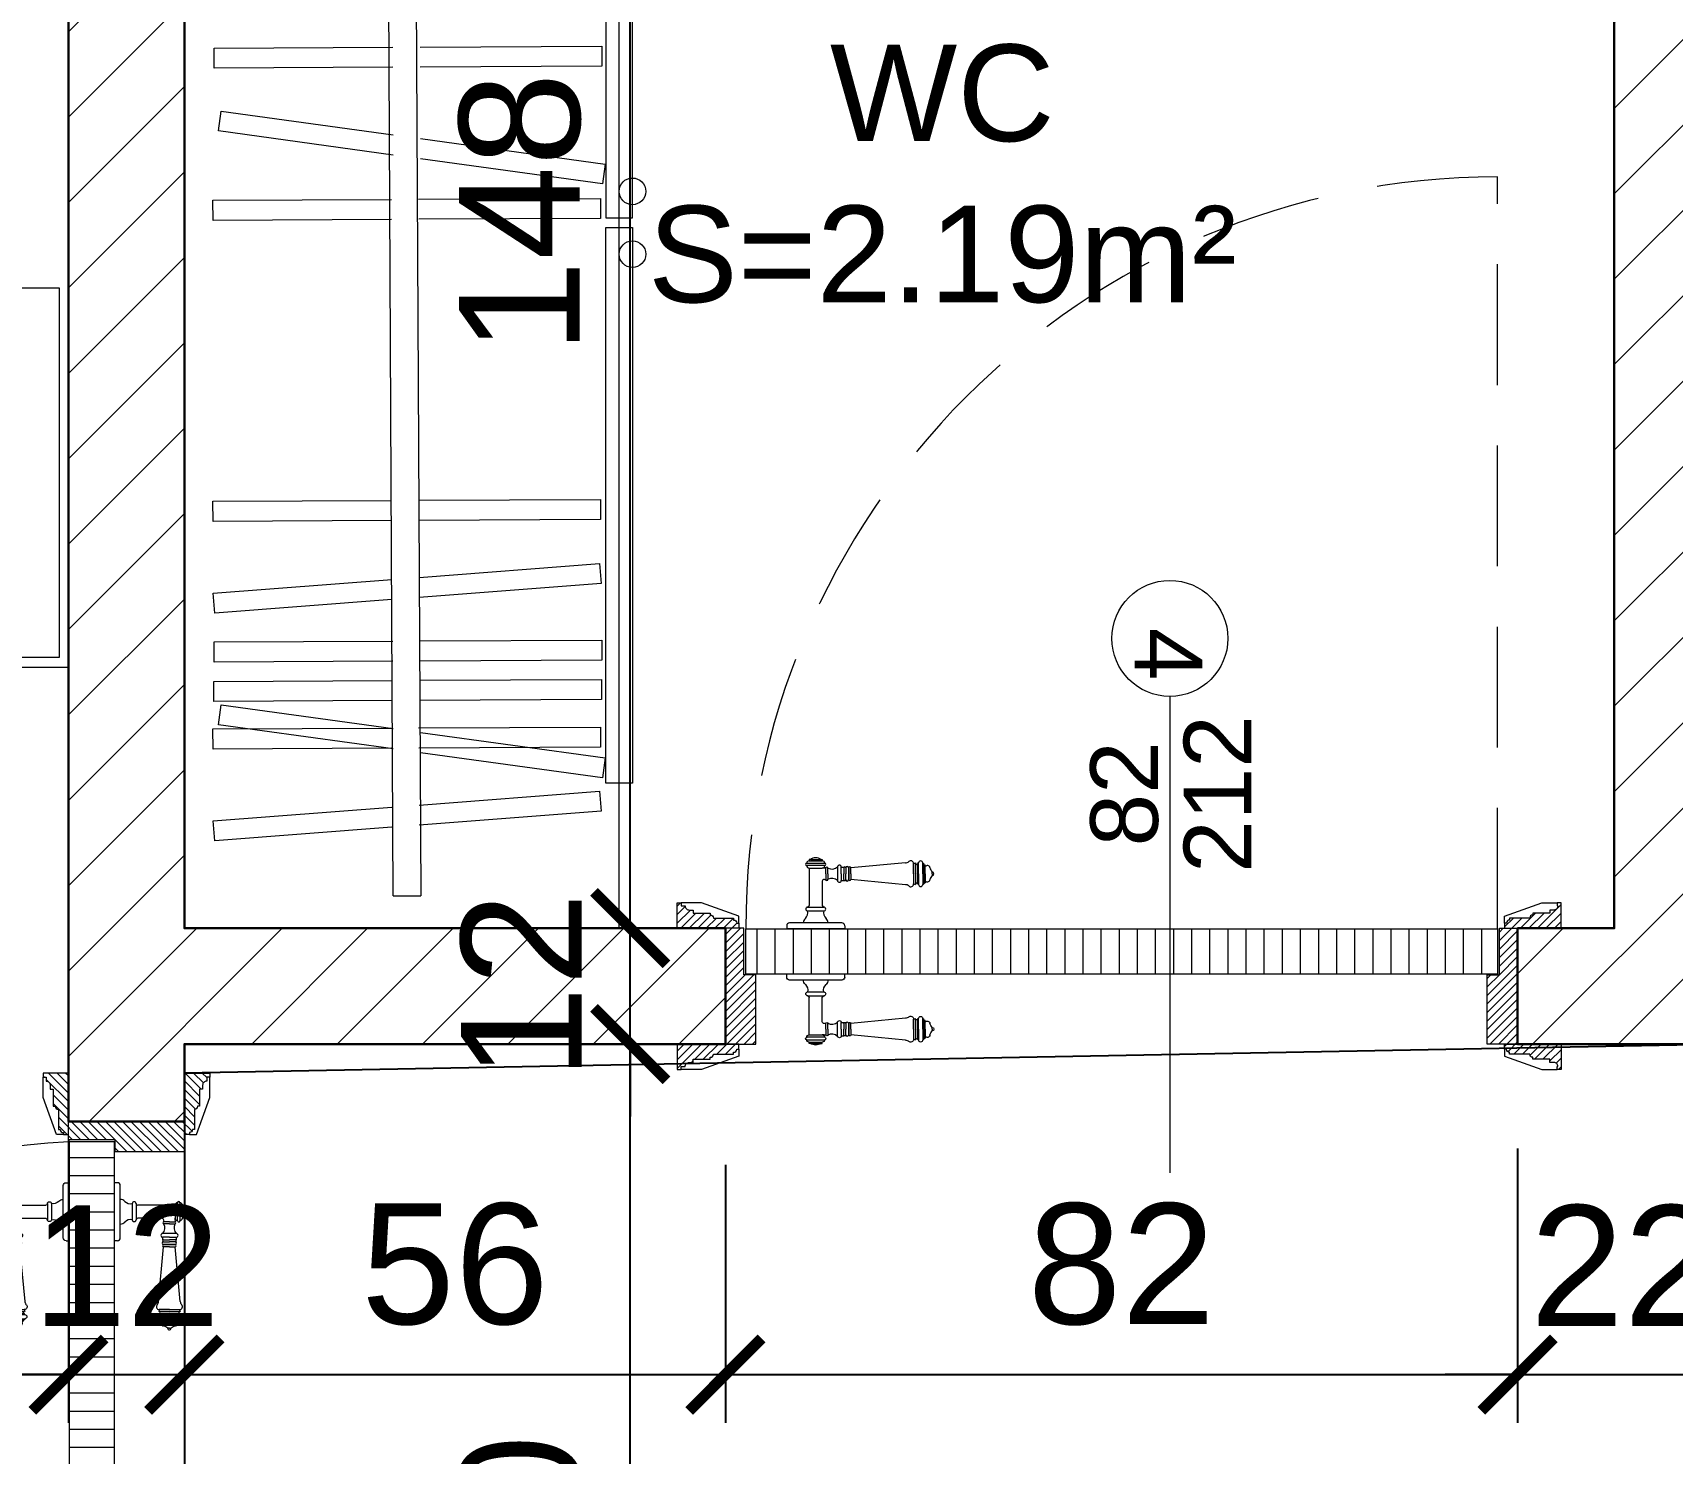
# Model space of a CAD drawing. Header units: centimetres. Extents: x 99002 to 104403, y -55119 to -48358.
# Drawn here: x 101383.7 to 101553.3, y -52709.7 to -52562.7 of the extents above; entities that cross this region are included whole.
import ezdxf

# ---------------------------------------------------------------- set-up
doc = ezdxf.new("R2010")
doc.units = ezdxf.units.CM
doc.header["$LTSCALE"] = 50
doc.header["$MEASUREMENT"] = 0
doc.linetypes.add('CACHE', pattern=[0.375, 0.25, -0.125])
doc.layers.get('0').update_dxf_attribs({"color": 8})
doc.layers.add('COTE 50ème', color=1, linetype='Continuous')
doc.layers.add('DEMOL', color=7, linetype='Continuous', lineweight=60, true_color=0xb38600)
for name, color, linetype, lineweight in [('door', 44, 'Continuous', 5), ('MACONNERIE COUPE', 7, 'Continuous', 30), ('MACONNERIE HACHURE', 253, 'Continuous', 13), ('mobilimi', 8, 'Continuous', 9)]:
    doc.layers.add(name, color=color, linetype=linetype, lineweight=lineweight)
doc.layers.add('FMULT', color=150, linetype='Continuous', plot=False)
doc.styles.add('GENERATED_STYLE_1', font='arial.ttf')
doc.styles.add('RS_TEXT_1.50', font='arial.ttf', dxfattribs={"height": 12.5})
doc.styles.add('RS_TXT_50', font='arial.ttf', dxfattribs={"height": 12.5})
doc.dimstyles.new('RS_50CM_LINEAIRE', dxfattribs={"dimscale": 5, "dimtxt": 12.5, "dimasz": 1.5, "dimexe": 1, "dimexo": 2.5, "dimgap": 1, "dimtad": 1, "dimdec": 1, "dimrnd": 0.5, "dimdsep": 46, "dimtxsty": 'RS_TXT_50', "dimblk1": 'ARCHTICK', "dimblk2": 'ARCHTICK', "dimsah": 1, "dimcen": 2.5, "dimdle": 1, "dimclrt": 4, "dimadec": 0, "dimazin": 2, "dimtfac": 1, "dimtdec": 1, "dimtix": 1, "dimtmove": 2, "dimatfit": 3, "dimfxl": 1, "dimtolj": 1, "dimtzin": 0, "dimarcsym": 0})

# ---------------------------------------------------------------- blocks, each defined once
blk = doc.blocks.new('door900')
at = {"color": 0}
for p, q in [((-6.8, 71.5), (-6.8, 70.2)), ((-5.5, 71.5), (-6.8, 71.5)), ((-6.8, 70.2), (6.8, 70.2)), ((-5.5, 71.5), (5.5, 71.5)), ((5.5, 71.5), (6.8, 71.5)), ((6.8, 71.5), (6.8, 70.2)), ((92.8, 68.1), (36.2, 62.8)), ((101.2, 67.3), (103.2, 68)), ((103.2, 68), (103.2, 67.7)), ((103.2, 56.8), (103.2, 68)), ((106.5, 68), (105.5, 67.3)), ((106.5, 56.8), (106.5, 68)), ((110.7, 68), (111.8, 67.3)), ((110.7, 56.8), (110.7, 68)), ((-9.3, 67.7), (9.3, 67.7)), ((9.3, 65.2), (-9.3, 65.2)), ((-6.8, 62.7), (-6.8, 24)), ((-6.8, 62.7), (6.8, 62.7)), ((8.7, 62.7), (6.8, 62.7)), ((8.7, 50.9), (8.7, 50.9)), ((10.5, 56.8), (10.5, 62.5)), ((10.5, 56.8), (10.5, 51.1)), ((12.7, 56.8), (12.7, 62.5)), ((12.7, 56.8), (12.7, 51.1)), ((22.5, 63.8), (22.5, 49.8)), ((26.5, 56.8), (26.5, 63.8)), ((26.5, 63.8), (29.1, 63.8)), ((26.5, 63.8), (29.1, 63.8)), ((26.5, 56.8), (26.5, 49.8)), ((29.1, 63.8), (29.1, 62.8)), ((29.1, 62.8), (29.1, 56.8)), ((29.1, 50.8), (29.1, 56.8)), ((31.1, 62.8), (31.1, 56.8)), ((31.1, 50.8), (31.1, 56.8)), ((34.1, 56.8), (34.1, 62.8)), ((34.1, 62.8), (34.1, 56.8)), ((34.1, 50.8), (34.1, 56.8)), ((34.1, 56.8), (34.1, 50.8)), ((36.2, 56.8), (36.2, 62.8)), ((36.2, 56.8), (36.2, 50.8)), ((101.2, 56.8), (101.2, 67.3)), ((101.2, 56.8), (101.2, 46.3)), ((103.2, 56.8), (103.2, 46.3)), ((105.5, 56.8), (105.5, 67.3)), ((105.5, 56.8), (105.5, 46.3)), ((106.5, 56.8), (106.5, 45.7)), ((110.7, 56.8), (110.7, 45.7)), ((111.8, 56.8), (111.8, 67.3)), ((111.8, 66.2), (113.3, 66.2)), ((111.8, 56.8), (111.8, 46.3)), ((113.3, 56.8), (113.3, 66.2)), ((113.3, 56.8), (113.3, 47.5)), ((120.5, 56.8), (120.5, 58.6)), ((120.5, 56.8), (120.5, 55)), ((6.8, 49.1), (6.8, 24)), ((26.5, 49.8), (29.1, 49.8)), ((26.5, 49.8), (29.1, 49.8)), ((29.1, 50.8), (29.1, 49.8)), ((29.1, 49.8), (29.1, 49.8)), ((92.8, 45.5), (36.2, 50.8)), ((101.2, 46.3), (103.2, 45.7)), ((103.2, 45.9), (103.2, 45.7)), ((106.5, 45.7), (105.5, 46.3)), ((110.7, 45.7), (111.8, 46.3)), ((111.8, 47.5), (113.3, 47.5)), ((-8.3, 22.3), (8.3, 22.3)), ((-8.3, 18.3), (8.3, 18.3)), ((-30, 3), (-30, 0)), ((30, 0), (-30, 0)), ((27, 6), (-27, 6)), ((30, 3), (30, 0))]:
    blk.add_line(p, q, dxfattribs=at)
for centre, radius, start, end in [((-6.8, 67.7), 2.51, 90.115, 179.885), ((0, 64), 9.29, 53.4104, 126.5896), ((6.8, 67.7), 2.51, 0.115, 89.885), ((93.1, 72.5), 4.4, 266.3976, 315.6468), ((98.3, 67.4), 2.89, 358.3861, 135.6468), ((108.6, 68), 2.1, 0, 180), ((-9.3, 66.5), 1.25, 90, 270), ((-6.8, 65.2), 2.51, 180.115, 269.885), ((6.8, 65.2), 2.51, 270.115, 359.885), ((8.7, 49), 1.91, 88.7426, 178.1515), ((8.6, 64.9), 2.15, 272.7029, 297.6142), ((8.6, 48.8), 2.15, 62.3858, 87.2971), ((9.3, 66.5), 1.25, 270, 90), ((10, 62.5), 0.561, 3.7097, 127.9634), ((10, 51.1), 0.561, 232.0366, 356.2903), ((11.6, 62.5), 1.1, 0.0106, 179.9894), ((11.6, 51.1), 1.1, 180.0106, 359.9894), ((16.7, 70.5), 8.83, 243.5466, 311.3694), ((16.7, 43.2), 8.83, 48.6306, 116.4534), ((24.5, 63.7), 2.01, 4.1469, 175.8531), ((30.1, 62.8), 1.03, 0, 180.0014), ((32.6, 62.8), 1.48, 0, 180), ((35.2, 62.8), 1.03, 0, 180), ((32.6, 62.8), 1.48, 1.563306237032948e-10, 2.08440831604393e-10), ((104.3, 67.6), 1.15, 170.914, 348.1019), ((115.5, 62.5), 2.84, 13.4568, 140.4953), ((127.9, 65.2), 9.88, 191.9991, 221.6757), ((127.9, 48.5), 9.88, 138.3243, 168.0009), ((120.5, 56.8), 1.79, 0, 90), ((120.5, 56.8), 1.79, 270, 0), ((24.5, 50), 2.01, 184.1469, 355.8531), ((30.1, 50.8), 1.03, 179.9972, 0), ((32.6, 50.8), 1.48, 180, 0), ((35.2, 50.8), 1.03, 180, 0), ((93.1, 41.1), 4.4, 44.3532, 93.6024), ((98.3, 46.2), 2.89, 224.3532, 1.6139), ((104.3, 46.1), 1.15, 11.8981, 189.086), ((108.6, 45.7), 2.1, 180, 0), ((115.5, 51.2), 2.84, 219.5047, 346.5432), ((-16.6, 16.6), 8.41, 314.3689, 12.0705), ((-8.3, 20.3), 2, 90, 270), ((-8.5, 24), 1.71, 275.059, 359.7825), ((8.5, 24), 1.71, 180.2175, 264.941), ((16.6, 16.6), 8.41, 167.9295, 225.6311), ((8.3, 20.3), 2, 270, 90), ((-27, 3), 3, 90, 180), ((-6.8, 6), 6, 130.5908, 180), ((6.8, 6), 6, 0, 49.4092), ((27, 3), 3, 0, 90)]:
    blk.add_arc(centre, radius, start, end, dxfattribs=at)
blk = doc.blocks.new('_ArchTick')
at = {"color": 0, "linetype": 'ByBlock', "const_width": 0.15}
blk.add_lwpolyline([(-0.5, -0.5), (0.5, 0.5)], dxfattribs=at)
blk = doc.blocks.new('*D1516')
at = {"layer": 'COTE 50ème', "color": 0, "lineweight": -2, "ltscale": 0.5, "transparency": 16777216}
for p, q in [((101445.49, -52782.36), (101445.49, -52662.36)), ((101430.52, -52667.36), (101450.49, -52667.36)), ((101420.49, -52777.36), (101450.49, -52777.36))]:
    blk.add_line(p, q, dxfattribs=at)
at = {"layer": 'Defpoints', "color": 0, "ltscale": 0.5, "transparency": 16777216}
for p in [(101418.02, -52667.36), (101445.49, -52667.36), (101407.99, -52777.36)]:
    blk.add_point(p, dxfattribs=at)
at = {"layer": 'COTE 50ème', "color": 0, "lineweight": -2, "ltscale": 0.5, "transparency": 16777216, "xscale": 7.5, "yscale": 7.5, "zscale": 7.5}
for p, rotation in [((101445.49, -52667.36), 90), ((101445.49, -52777.36), 270)]:
    blk.add_blockref('_ArchTick', p, dxfattribs=dict(at, rotation=rotation))
at = {"layer": 'COTE 50ème', "color": 4, "ltscale": 0.5, "transparency": 16777216, "insert": (101434.11, -52722.36), "char_height": 12.5, "attachment_point": 5, "rotation": 90, "style": 'RS_TXT_50'}
blk.add_mtext('\\A1;110', dxfattribs=at)
blk = doc.blocks.new('*D1517')
at = {"layer": 'COTE 50ème', "color": 0, "lineweight": -2, "ltscale": 0.5, "transparency": 16777216}
for p, q in [((101445.49, -52655.36), (101445.49, -52647.86)), ((101430.52, -52655.36), (101450.49, -52655.36)), ((101445.49, -52667.36), (101445.49, -52655.36)), ((101430.52, -52667.36), (101450.49, -52667.36)), ((101445.49, -52667.36), (101445.49, -52674.86))]:
    blk.add_line(p, q, dxfattribs=at)
at = {"layer": 'Defpoints', "color": 0, "ltscale": 0.5, "transparency": 16777216}
for p in [(101418.02, -52655.36), (101445.49, -52655.36), (101418.02, -52667.36)]:
    blk.add_point(p, dxfattribs=at)
at = {"layer": 'COTE 50ème', "color": 0, "lineweight": -2, "ltscale": 0.5, "transparency": 16777216, "xscale": 7.5, "yscale": 7.5, "zscale": 7.5}
for p, rotation in [((101445.49, -52655.36), 270), ((101445.49, -52667.36), 90)]:
    blk.add_blockref('_ArchTick', p, dxfattribs=dict(at, rotation=rotation))
at = {"layer": 'COTE 50ème', "color": 4, "ltscale": 0.5, "transparency": 16777216, "insert": (101434.22, -52661.36), "char_height": 12.5, "attachment_point": 5, "rotation": 90, "style": 'RS_TXT_50'}
blk.add_mtext('\\A1;12', dxfattribs=at)
blk = doc.blocks.new('*D1518')
at = {"layer": 'COTE 50ème', "color": 0, "lineweight": -2, "ltscale": 0.5, "transparency": 16777216}
for p, q in [((101445.49, -52660.36), (101445.49, -52502.36)), ((101459.13, -52507.36), (101440.49, -52507.36)), ((101430.52, -52655.36), (101450.49, -52655.36))]:
    blk.add_line(p, q, dxfattribs=at)
at = {"layer": 'Defpoints', "color": 0, "ltscale": 0.5, "transparency": 16777216}
for p in [(101445.49, -52507.36), (101471.63, -52507.36), (101418.02, -52655.36)]:
    blk.add_point(p, dxfattribs=at)
at = {"layer": 'COTE 50ème', "color": 0, "lineweight": -2, "ltscale": 0.5, "transparency": 16777216, "xscale": 7.5, "yscale": 7.5, "zscale": 7.5}
for p, rotation in [((101445.49, -52507.36), 90), ((101445.49, -52655.36), 270)]:
    blk.add_blockref('_ArchTick', p, dxfattribs=dict(at, rotation=rotation))
at = {"layer": 'COTE 50ème', "color": 4, "ltscale": 0.5, "transparency": 16777216, "insert": (101434.11, -52581.36), "char_height": 12.5, "attachment_point": 5, "rotation": 90, "style": 'RS_TXT_50'}
blk.add_mtext('\\A1;148', dxfattribs=at)
blk = doc.blocks.new('*D1522')
at = {"layer": 'COTE 50ème', "color": 0, "lineweight": -2, "ltscale": 0.5, "transparency": 16777216}
for p, q in [((101363.75, -52770.48), (101363.75, -52497.36)), ((101367.33, -52502.36), (101358.75, -52502.36)), ((101377.25, -52765.48), (101358.75, -52765.48))]:
    blk.add_line(p, q, dxfattribs=at)
at = {"layer": 'Defpoints', "color": 0, "ltscale": 0.5, "transparency": 16777216}
for p in [(101363.75, -52502.36), (101379.83, -52502.36), (101389.75, -52765.48)]:
    blk.add_point(p, dxfattribs=at)
at = {"layer": 'COTE 50ème', "color": 0, "lineweight": -2, "ltscale": 0.5, "transparency": 16777216, "xscale": 7.5, "yscale": 7.5, "zscale": 7.5}
for p, rotation in [((101363.75, -52502.36), 90), ((101363.75, -52765.48), 270)]:
    blk.add_blockref('_ArchTick', p, dxfattribs=dict(at, rotation=rotation))
at = {"layer": 'COTE 50ème', "color": 4, "ltscale": 0.5, "transparency": 16777216, "insert": (101352.36, -52633.92), "char_height": 12.5, "attachment_point": 5, "rotation": 90, "style": 'RS_TXT_50'}
blk.add_mtext('\\A1;263', dxfattribs=at)
blk = doc.blocks.new('*D1524')
at = {"layer": 'COTE 50ème', "color": 0, "lineweight": -2, "ltscale": 0.5, "transparency": 16777216}
for p, q in [((101387.34, -52677.28), (101387.34, -52706.56)), ((101054.34, -52740.73), (101054.34, -52696.56)), ((101049.34, -52701.56), (101392.34, -52701.56))]:
    blk.add_line(p, q, dxfattribs=at)
at = {"layer": 'Defpoints', "color": 0, "ltscale": 0.5, "transparency": 16777216}
for p in [(101387.34, -52664.78), (101387.34, -52701.56), (101054.34, -52753.23)]:
    blk.add_point(p, dxfattribs=at)
at = {"layer": 'COTE 50ème', "color": 0, "lineweight": -2, "ltscale": 0.5, "transparency": 16777216, "xscale": 7.5, "yscale": 7.5, "zscale": 7.5, "rotation": 180}
blk.add_blockref('_ArchTick', (101054.34, -52701.56), dxfattribs=at)
at = {"layer": 'COTE 50ème', "color": 0, "lineweight": -2, "ltscale": 0.5, "transparency": 16777216, "xscale": 7.5, "yscale": 7.5, "zscale": 7.5}
blk.add_blockref('_ArchTick', (101387.34, -52701.56), dxfattribs=at)
at = {"layer": 'COTE 50ème', "color": 4, "ltscale": 0.5, "transparency": 16777216, "insert": (101220.84, -52690.17), "char_height": 12.5, "attachment_point": 5, "style": 'RS_TXT_50'}
blk.add_mtext('\\A1;333', dxfattribs=at)
blk = doc.blocks.new('*D1525')
at = {"layer": 'COTE 50ème', "color": 0, "lineweight": -2, "ltscale": 0.5, "transparency": 16777216}
for p, q in [((101387.34, -52677.28), (101387.34, -52706.56)), ((101399.34, -52683.86), (101399.34, -52706.56)), ((101387.34, -52701.56), (101379.84, -52701.56)), ((101387.34, -52701.56), (101399.34, -52701.56)), ((101399.34, -52701.56), (101406.84, -52701.56))]:
    blk.add_line(p, q, dxfattribs=at)
at = {"layer": 'Defpoints', "color": 0, "ltscale": 0.5, "transparency": 16777216}
for p in [(101387.34, -52664.78), (101399.34, -52671.36), (101399.34, -52701.56)]:
    blk.add_point(p, dxfattribs=at)
at = {"layer": 'COTE 50ème', "color": 0, "lineweight": -2, "ltscale": 0.5, "transparency": 16777216, "xscale": 7.5, "yscale": 7.5, "zscale": 7.5}
blk.add_blockref('_ArchTick', (101387.34, -52701.56), dxfattribs=at)
at = {"layer": 'COTE 50ème', "color": 0, "lineweight": -2, "ltscale": 0.5, "transparency": 16777216, "xscale": 7.5, "yscale": 7.5, "zscale": 7.5, "rotation": 180}
blk.add_blockref('_ArchTick', (101399.34, -52701.56), dxfattribs=at)
at = {"layer": 'COTE 50ème', "color": 4, "ltscale": 0.5, "transparency": 16777216, "insert": (101393.34, -52690.28), "char_height": 12.5, "attachment_point": 5, "style": 'RS_TXT_50'}
blk.add_mtext('\\A1;12', dxfattribs=at)
blk = doc.blocks.new('*D1526')
at = {"layer": 'COTE 50ème', "color": 0, "lineweight": -2, "ltscale": 0.5, "transparency": 16777216}
for p, q in [((101455.34, -52679.86), (101455.34, -52706.56)), ((101399.34, -52683.86), (101399.34, -52706.56)), ((101394.34, -52701.56), (101460.34, -52701.56))]:
    blk.add_line(p, q, dxfattribs=at)
at = {"layer": 'Defpoints', "color": 0, "ltscale": 0.5, "transparency": 16777216}
for p in [(101455.34, -52667.36), (101399.34, -52671.36), (101455.34, -52701.56)]:
    blk.add_point(p, dxfattribs=at)
at = {"layer": 'COTE 50ème', "color": 0, "lineweight": -2, "ltscale": 0.5, "transparency": 16777216, "xscale": 7.5, "yscale": 7.5, "zscale": 7.5, "rotation": 180}
blk.add_blockref('_ArchTick', (101399.34, -52701.56), dxfattribs=at)
at = {"layer": 'COTE 50ème', "color": 0, "lineweight": -2, "ltscale": 0.5, "transparency": 16777216, "xscale": 7.5, "yscale": 7.5, "zscale": 7.5}
blk.add_blockref('_ArchTick', (101455.34, -52701.56), dxfattribs=at)
at = {"layer": 'COTE 50ème', "color": 4, "ltscale": 0.5, "transparency": 16777216, "insert": (101427.34, -52690.17), "char_height": 12.5, "attachment_point": 5, "style": 'RS_TXT_50'}
blk.add_mtext('\\A1;56', dxfattribs=at)
blk = doc.blocks.new('*D1527')
at = {"layer": 'COTE 50ème', "color": 0, "lineweight": -2, "ltscale": 0.5, "transparency": 16777216}
for p, q in [((101537.34, -52678.16), (101537.34, -52706.56)), ((101455.34, -52679.86), (101455.34, -52706.56)), ((101450.34, -52701.56), (101542.34, -52701.56))]:
    blk.add_line(p, q, dxfattribs=at)
at = {"layer": 'Defpoints', "color": 0, "ltscale": 0.5, "transparency": 16777216}
for p in [(101537.34, -52665.66), (101455.34, -52667.36), (101537.34, -52701.56)]:
    blk.add_point(p, dxfattribs=at)
at = {"layer": 'COTE 50ème', "color": 0, "lineweight": -2, "ltscale": 0.5, "transparency": 16777216, "xscale": 7.5, "yscale": 7.5, "zscale": 7.5, "rotation": 180}
blk.add_blockref('_ArchTick', (101455.34, -52701.56), dxfattribs=at)
at = {"layer": 'COTE 50ème', "color": 0, "lineweight": -2, "ltscale": 0.5, "transparency": 16777216, "xscale": 7.5, "yscale": 7.5, "zscale": 7.5}
blk.add_blockref('_ArchTick', (101537.34, -52701.56), dxfattribs=at)
at = {"layer": 'COTE 50ème', "color": 4, "ltscale": 0.5, "transparency": 16777216, "insert": (101496.34, -52690.17), "char_height": 12.5, "attachment_point": 5, "style": 'RS_TXT_50'}
blk.add_mtext('\\A1;82', dxfattribs=at)
blk = doc.blocks.new('*D1528')
at = {"layer": 'COTE 50ème', "color": 0, "lineweight": -2, "ltscale": 0.5, "transparency": 16777216}
for p, q in [((101537.34, -52678.16), (101537.34, -52706.56)), ((101559.34, -52679.86), (101559.34, -52706.56)), ((101537.34, -52701.56), (101529.84, -52701.56)), ((101537.34, -52701.56), (101559.34, -52701.56)), ((101559.34, -52701.56), (101566.84, -52701.56))]:
    blk.add_line(p, q, dxfattribs=at)
at = {"layer": 'Defpoints', "color": 0, "ltscale": 0.5, "transparency": 16777216}
for p in [(101537.34, -52665.66), (101559.34, -52667.36), (101559.34, -52701.56)]:
    blk.add_point(p, dxfattribs=at)
at = {"layer": 'COTE 50ème', "color": 0, "lineweight": -2, "ltscale": 0.5, "transparency": 16777216, "xscale": 7.5, "yscale": 7.5, "zscale": 7.5}
blk.add_blockref('_ArchTick', (101537.34, -52701.56), dxfattribs=at)
at = {"layer": 'COTE 50ème', "color": 0, "lineweight": -2, "ltscale": 0.5, "transparency": 16777216, "xscale": 7.5, "yscale": 7.5, "zscale": 7.5, "rotation": 180}
blk.add_blockref('_ArchTick', (101559.34, -52701.56), dxfattribs=at)
at = {"layer": 'COTE 50ème', "color": 4, "ltscale": 0.5, "transparency": 16777216, "insert": (101548.34, -52690.28), "char_height": 12.5, "attachment_point": 5, "style": 'RS_TXT_50'}
blk.add_mtext('\\A1;22', dxfattribs=at)

msp = doc.modelspace()

# ---------------------------------------------------------------- hatches: boundary and pattern name
at = {"layer": 'door'}
h = msp.add_hatch(dxfattribs=at)
h.set_pattern_fill('ANSI31', color=256, scale=5, angle=1080)
h.set_pattern_definition([(45, (-45272.59254, 12187.6811), (-0.4419417382, 0.4419417382), [])])
h.paths.add_polyline_path([(101455.35, -52667.36), (101458.5, -52667.36), (101458.5, -52660.18), (101457.24, -52660.18), (101457.24, -52655.36), (101455.35, -52655.36)])
edge = h.paths.add_edge_path()
edge.add_line((101451.6, -52669.25), (101452.02, -52669.25))
edge.add_line((101452.02, -52669.25), (101452.02, -52668.93))
edge.add_line((101452.02, -52668.93), (101453.78, -52668.93))
edge.add_line((101453.78, -52668.93), (101453.78, -52668.72))
edge.add_arc((101453.78, -52668.41), 0.314, 270, 360)
edge.add_line((101454.1, -52668.41), (101456.19, -52668.41))
edge.add_line((101456.19, -52668.41), (101456.19, -52668.2))
edge.add_arc((101456.19, -52667.89), 0.314, 270, 360)
edge.add_line((101456.51, -52667.89), (101456.72, -52667.89))
edge.add_line((101456.72, -52667.89), (101456.72, -52667.36))
edge.add_line((101456.72, -52667.36), (101450.35, -52667.36))
edge.add_line((101450.35, -52667.36), (101450.35, -52669.98))
edge.add_line((101450.35, -52669.98), (101450.76, -52669.98))
edge.add_line((101450.76, -52669.98), (101450.76, -52669.67))
edge.add_line((101450.76, -52669.67), (101451.18, -52669.67))
edge.add_arc((101451.6, -52669.67), 0.419, 90, 180, ccw=False)
edge = h.paths.add_edge_path()
edge.add_line((101451.6, -52653.48), (101452.02, -52653.48))
edge.add_line((101452.02, -52653.48), (101452.02, -52653.79))
edge.add_line((101452.02, -52653.79), (101453.78, -52653.79))
edge.add_line((101453.78, -52653.79), (101453.78, -52654))
edge.add_arc((101453.78, -52654.31), 0.314, 0, 90, ccw=False)
edge.add_line((101454.1, -52654.31), (101456.19, -52654.31))
edge.add_line((101456.19, -52654.31), (101456.19, -52654.52))
edge.add_arc((101456.19, -52654.84), 0.314, 0, 90, ccw=False)
edge.add_line((101456.51, -52654.84), (101456.72, -52654.84))
edge.add_line((101456.72, -52654.84), (101456.72, -52655.36))
edge.add_line((101456.72, -52655.36), (101450.35, -52655.36))
edge.add_line((101450.35, -52655.36), (101450.35, -52652.74))
edge.add_line((101450.35, -52652.74), (101450.76, -52652.74))
edge.add_line((101450.76, -52652.74), (101450.76, -52653.06))
edge.add_line((101450.76, -52653.06), (101451.18, -52653.06))
edge.add_arc((101451.6, -52653.06), 0.419, 180, 270)
h = msp.add_hatch(dxfattribs=at)
h.set_pattern_fill('ANSI31', color=256, scale=5, angle=1080)
h.set_pattern_definition([(45, (-45262.58066, 12187.6811), (-0.4419417382, 0.4419417382), [])])
edge = h.paths.add_edge_path()
edge.add_line((101541.1, -52669.25), (101540.68, -52669.25))
edge.add_line((101540.68, -52669.25), (101540.68, -52668.93))
edge.add_line((101540.68, -52668.93), (101538.91, -52668.93))
edge.add_line((101538.91, -52668.93), (101538.91, -52668.72))
edge.add_arc((101538.91, -52668.41), 0.314, 180, 270, ccw=False)
edge.add_line((101538.6, -52668.41), (101536.5, -52668.41))
edge.add_line((101536.5, -52668.41), (101536.5, -52668.2))
edge.add_arc((101536.5, -52667.89), 0.314, 180, 270, ccw=False)
edge.add_line((101536.19, -52667.89), (101535.98, -52667.89))
edge.add_line((101535.98, -52667.89), (101535.98, -52667.36))
edge.add_line((101535.98, -52667.36), (101541.84, -52667.36))
edge.add_line((101541.84, -52667.36), (101541.84, -52669.98))
edge.add_line((101541.84, -52669.98), (101541.43, -52669.98))
edge.add_line((101541.43, -52669.98), (101541.43, -52669.67))
edge.add_line((101541.43, -52669.67), (101541.51, -52669.67))
edge.add_arc((101541.1, -52669.67), 0.419, 360, 450)
h.paths.add_polyline_path([(101537.34, -52667.36), (101534.2, -52667.36), (101534.2, -52660.18), (101535.46, -52660.18), (101535.46, -52655.36), (101537.34, -52655.36)])
edge = h.paths.add_edge_path()
edge.add_line((101541.1, -52653.48), (101540.68, -52653.48))
edge.add_line((101540.68, -52653.48), (101540.68, -52653.79))
edge.add_line((101540.68, -52653.79), (101538.91, -52653.79))
edge.add_line((101538.91, -52653.79), (101538.91, -52654))
edge.add_arc((101538.91, -52654.31), 0.314, 90, 180)
edge.add_line((101538.6, -52654.31), (101536.5, -52654.31))
edge.add_line((101536.5, -52654.31), (101536.5, -52654.52))
edge.add_arc((101536.5, -52654.84), 0.314, 90, 180)
edge.add_line((101536.19, -52654.84), (101535.98, -52654.84))
edge.add_line((101535.98, -52654.84), (101535.98, -52655.36))
edge.add_line((101535.98, -52655.36), (101541.84, -52655.36))
edge.add_line((101541.84, -52655.36), (101541.84, -52652.74))
edge.add_line((101541.84, -52652.74), (101541.43, -52652.74))
edge.add_line((101541.43, -52652.74), (101541.43, -52653.06))
edge.add_line((101541.43, -52653.06), (101541.51, -52653.06))
edge.add_arc((101541.1, -52653.06), 0.419, -90, 0, ccw=False)
h = msp.add_hatch(dxfattribs=at)
h.set_pattern_fill('ANSI31', color=256, scale=15, angle=585)
h.set_pattern_definition([(270, (148236.1225, 56235.1135), (1.875, -2e-15), [])])
h.paths.add_polyline_path([(101535.25, -52660.13), (101457.45, -52660.13), (101457.45, -52655.41), (101535.25, -52655.41)])
h = msp.add_hatch(dxfattribs=at)
h.set_pattern_fill('ANSI31', color=256, scale=5, angle=1170)
h.set_pattern_definition([(135, (45667.7065, -189356.54663), (-0.4419417382, -0.4419417382), [])])
h.paths.add_polyline_path([(101399.34, -52675.36), (101399.34, -52678.51), (101392.16, -52678.51), (101392.16, -52677.25), (101387.34, -52677.25), (101387.34, -52675.36)])
edge = h.paths.add_edge_path()
edge.add_line((101401.23, -52671.61), (101401.23, -52672.03))
edge.add_line((101401.23, -52672.03), (101400.91, -52672.03))
edge.add_line((101400.91, -52672.03), (101400.91, -52673.79))
edge.add_line((101400.91, -52673.79), (101400.7, -52673.79))
edge.add_arc((101400.39, -52673.79), 0.314, -90, 0, ccw=False)
edge.add_line((101400.39, -52674.11), (101400.39, -52676.2))
edge.add_line((101400.39, -52676.2), (101400.18, -52676.2))
edge.add_arc((101399.87, -52676.2), 0.314, -90, 0, ccw=False)
edge.add_line((101399.87, -52676.51), (101399.87, -52676.72))
edge.add_line((101399.87, -52676.72), (101399.34, -52676.72))
edge.add_line((101399.34, -52676.72), (101399.34, -52670.36))
edge.add_line((101399.34, -52670.36), (101401.96, -52670.36))
edge.add_line((101401.96, -52670.36), (101401.96, -52670.77))
edge.add_line((101401.96, -52670.77), (101401.65, -52670.77))
edge.add_line((101401.65, -52670.77), (101401.65, -52671.19))
edge.add_arc((101401.65, -52671.61), 0.419, 90, 180)
edge = h.paths.add_edge_path()
edge.add_line((101385.46, -52671.61), (101385.46, -52672.03))
edge.add_line((101385.46, -52672.03), (101385.77, -52672.03))
edge.add_line((101385.77, -52672.03), (101385.77, -52673.79))
edge.add_line((101385.77, -52673.79), (101385.98, -52673.79))
edge.add_arc((101386.3, -52673.79), 0.314, 180, 270)
edge.add_line((101386.3, -52674.11), (101386.3, -52676.2))
edge.add_line((101386.3, -52676.2), (101386.5, -52676.2))
edge.add_arc((101386.82, -52676.2), 0.314, 180, 270)
edge.add_line((101386.82, -52676.51), (101386.82, -52676.72))
edge.add_line((101386.82, -52676.72), (101387.34, -52676.72))
edge.add_line((101387.34, -52676.72), (101387.34, -52670.36))
edge.add_line((101387.34, -52670.36), (101384.72, -52670.36))
edge.add_line((101384.72, -52670.36), (101384.72, -52670.77))
edge.add_line((101384.72, -52670.77), (101385.04, -52670.77))
edge.add_line((101385.04, -52670.77), (101385.04, -52671.19))
edge.add_arc((101385.04, -52671.61), 0.419, 0, 90, ccw=False)
h = msp.add_hatch(dxfattribs=at)
h.set_pattern_fill('ANSI31', color=256, scale=15, angle=675)
h.set_pattern_definition([(360, (1620.274, 4152.1684), (1e-15, 1.875), [])])
h.paths.add_polyline_path([(101392.11, -52765.27), (101392.11, -52677.46), (101387.4, -52677.46), (101387.4, -52765.27)])
at = {"layer": 'MACONNERIE HACHURE'}
h = msp.add_hatch(dxfattribs=at)
h.set_pattern_fill('ANSI31', color=256, scale=50, style=0)
h.set_pattern_definition([(45, (820.335, 14145.356), (-4.41941738, 4.41941738), [])])
h.paths.add_polyline_path([(101879.34, -52767.36), (101899.34, -52767.36), (101899.34, -52797.36), (101879.34, -52797.36)])
h.paths.add_polyline_path([(102379.34, -52767.36), (102359.34, -52767.36), (102359.34, -52797.36), (102379.34, -52797.36)])
h.paths.add_polyline_path([(101799.34, -53762.36), (101824.34, -53762.36), (101824.34, -53856.36), (101799.34, -53856.36)])
h.paths.add_polyline_path([(101799.34, -53737.36), (101824.34, -53737.36), (101824.34, -53581.36), (101876.34, -53581.36), (101876.34, -53559.36), (101864.34, -53559.36), (101864.34, -53569.36), (101739.34, -53569.36), (101739.34, -53581.36), (101799.34, -53581.36)])
h.paths.add_polyline_path([(102459.34, -53762.36), (102434.34, -53762.36), (102434.34, -53856.36), (102459.34, -53856.36)])
h.paths.add_polyline_path([(101694.34, -53762.36), (101524.34, -53762.36), (101524.34, -53737.36), (101694.34, -53737.36)])
h.paths.add_polyline_path([(101399.34, -54162.36), (101499.34, -54162.36), (101499.34, -54187.36), (101399.34, -54187.36)])
h.paths.add_polyline_path([(101739.34, -54162.36), (101679.34, -54162.36), (101679.34, -54187.36), (101764.34, -54187.36), (101764.34, -54122.36), (101799.34, -54122.36), (101799.34, -54097.36), (101739.34, -54097.36)])
h.paths.add_polyline_path([(101059.34, -54032.36), (101059.34, -54097.36), (101164.34, -54097.36), (101164.34, -54162.36), (101219.34, -54162.36), (101219.34, -54187.36), (101139.34, -54187.36), (101139.34, -54122.36), (101029.34, -54122.36), (101029.34, -54057.36), (101011.49, -54057.36), (101011.49, -54032.36)])
h.paths.add_polyline_path([(101029.34, -53762.36), (101054.34, -53762.36), (101054.34, -53795.36), (101029.34, -53795.36)])
h.paths.add_polyline_path([(102859.34, -54162.36), (102759.34, -54162.36), (102759.34, -54187.36), (102859.34, -54187.36)])
h.paths.add_polyline_path([(102519.34, -54162.36), (102579.34, -54162.36), (102579.34, -54187.36), (102494.34, -54187.36), (102494.34, -54122.36), (102459.34, -54122.36), (102459.34, -54097.36), (102519.34, -54097.36)])
h.paths.add_polyline_path([(103199.34, -54032.36), (103199.34, -54097.36), (103094.34, -54097.36), (103094.34, -54162.36), (103039.34, -54162.36), (103039.34, -54187.36), (103119.34, -54187.36), (103119.34, -54122.36), (103229.34, -54122.36), (103229.34, -54057.36), (103247.19, -54057.36), (103247.19, -54032.36)])
h.paths.add_polyline_path([(103229.34, -53762.36), (103204.34, -53762.36), (103204.34, -53795.36), (103229.34, -53795.36)])
h.paths.add_polyline_path([(102902.34, -53762.36), (102919.34, -53762.51), (102919.34, -53737.51), (102902.34, -53737.36)])
h.paths.add_polyline_path([(101356.34, -53762.36), (101339.34, -53762.51), (101339.34, -53737.51), (101356.34, -53737.36)])
h.paths.add_polyline_path([(101054.34, -53677.36), (101029.34, -53677.36), (101029.34, -53737.36), (101054.34, -53737.36)])
h.paths.add_polyline_path([(101524.34, -52789.36), (101514.34, -52789.36), (101514.34, -52777.36), (101554.34, -52777.36), (101554.34, -52789.36), (101544.34, -52789.36), (101544.34, -53107.36), (101714.34, -53107.36), (101714.34, -52789.36), (101636.33, -52789.36), (101636.33, -52777.36), (101734.34, -52777.36), (101734.34, -53137.36), (101164.34, -53137.36), (101164.34, -53182.36), (101139.34, -53182.36), (101139.34, -53132.36), (101029.34, -53132.36), (101029.34, -53112.36), (101139.34, -53112.36), (101139.34, -53062.36), (101164.34, -53062.36), (101164.34, -53107.36), (101524.34, -53107.36)])
h.paths.add_polyline_path([(102564.34, -53762.36), (102734.34, -53762.36), (102734.34, -53737.36), (102564.34, -53737.36)])
h.paths.add_polyline_path([(102859.34, -53731.36), (102859.34, -53736.36), (102807.34, -53736.36), (102807.34, -53737.36), (102802.34, -53737.36), (102802.34, -53731.36)])
h.paths.add_polyline_path([(102309.51, -52902.36), (102359.34, -52902.36), (102359.34, -52942.36), (102309.51, -52942.36)])
h.paths.add_polyline_path([(102149.34, -52902.36), (102189.34, -52902.36), (102189.34, -52942.36), (102149.34, -52942.36)])
h.paths.add_polyline_path([(102289.34, -52547.36), (102379.34, -52547.36), (102379.34, -52607.36), (102532.34, -52607.36), (102532.34, -52344.36), (102544.34, -52344.36), (102544.34, -52482.36), (102554.34, -52482.36), (102554.34, -52494.36), (102544.34, -52494.36), (102544.34, -52632.36), (102379.34, -52632.36), (102379.34, -52667.36), (102359.34, -52667.36), (102359.34, -52583.36), (102289.34, -52583.36), (102289.34, -52632.36), (102254.34, -52632.36), (102254.34, -52612.36), (102264.34, -52612.36), (102264.34, -52562.36), (102289.34, -52562.36), (102289.34, -52578.36), (102359.34, -52578.36), (102359.34, -52552.36), (102289.34, -52552.36)])
h.paths.add_polyline_path([(103094.34, -52154.25), (103119.34, -52154.25), (103119.34, -52107.36), (103094.34, -52107.36)])
h.paths.add_polyline_path([(102734.34, -52789.36), (102744.34, -52789.36), (102744.34, -52777.36), (102704.34, -52777.36), (102704.34, -52789.36), (102714.34, -52789.36), (102714.34, -53107.36), (102544.34, -53107.36), (102544.34, -52789.36), (102622.35, -52789.36), (102622.35, -52777.36), (102524.34, -52777.36), (102524.34, -53137.36), (103094.34, -53137.36), (103094.34, -53182.36), (103119.34, -53182.36), (103119.34, -53132.36), (103229.34, -53132.36), (103229.34, -53112.36), (103119.34, -53112.36), (103119.34, -53062.36), (103094.34, -53062.36), (103094.34, -53107.36), (102734.34, -53107.36)])
h.paths.add_polyline_path([(103204.34, -53677.36), (103229.34, -53677.36), (103229.34, -53737.36), (103204.34, -53737.36)])
h.paths.add_polyline_path([(102459.34, -53737.36), (102434.34, -53737.36), (102434.34, -53581.36), (102382.34, -53581.36), (102382.34, -53559.36), (102394.34, -53559.36), (102394.34, -53569.36), (102519.34, -53569.36), (102519.34, -53581.36), (102459.34, -53581.36)])
h.paths.add_polyline_path([(102434.34, -53932.36), (102434.34, -53952.36), (102384.34, -53952.36), (102384.34, -54072.36), (102359.34, -54072.36), (102359.34, -53957.36), (102341.84, -53957.36), (102341.84, -53932.36)])
h.paths.add_polyline_path([(103094.34, -52482.36), (103094.34, -52424.25), (103119.34, -52424.25), (103119.34, -52477.36), (103229.34, -52477.36), (103229.34, -52567.36), (103204.34, -52567.36), (103204.34, -52502.36), (102871.34, -52502.36), (102871.34, -52675.36), (102859.34, -52675.36), (102859.34, -52667.36), (102803.34, -52667.36), (102803.34, -52655.36), (102859.34, -52655.36), (102859.34, -52507.36), (102711.34, -52507.36), (102711.34, -52655.36), (102721.34, -52655.36), (102721.34, -52667.36), (102699.34, -52667.36), (102699.34, -52494.36), (102646.48, -52494.36), (102646.48, -52482.36)])
h.paths.add_polyline_path([(102859.34, -52809.36), (102859.34, -52789.36), (102836.34, -52789.36), (102836.34, -52777.36), (102859.34, -52777.36), (102859.34, -52767.36), (102871.34, -52767.36), (102871.34, -52797.36), (103094.34, -52797.36), (103094.34, -52809.36)])
h.paths.add_polyline_path([(102294.34, -53447.36), (102294.34, -53459.36), (102382.34, -53459.36), (102382.34, -53467.36), (102394.34, -53467.36), (102394.34, -53447.36)])
h.paths.add_polyline_path([(103204.34, -52797.36), (103229.34, -52797.36), (103229.34, -52747.36), (103204.34, -52747.36)])
h.paths.add_polyline_path([(103204.34, -53447.36), (103229.34, -53447.36), (103229.34, -53497.36), (103204.34, -53497.36)])
h.paths.add_polyline_path([(103094.34, -52847.36), (103119.34, -52847.36), (103119.34, -52902.25), (103094.34, -52902.25)], flags=17)
h.paths.add_polyline_path([(103094.34, -53397.36), (103119.34, -53397.36), (103119.34, -53342.47), (103094.34, -53342.47)])
h.paths.add_polyline_path([(101949.18, -52902.36), (101899.34, -52902.36), (101899.34, -52942.36), (101949.18, -52942.36)])
h.paths.add_polyline_path([(102109.34, -52902.36), (102069.34, -52902.36), (102069.34, -52942.36), (102109.34, -52942.36)])
h.paths.add_polyline_path([(102264.34, -52082.36), (102244.34, -52082.36), (102244.34, -52057.36), (102264.34, -52057.36)])
h.paths.add_polyline_path([(102579.34, -52082.36), (102579.34, -52057.36), (102399.34, -52057.36), (102399.34, -52082.36), (102532.34, -52082.36), (102532.34, -52252.36), (102544.34, -52252.36), (102544.34, -52082.36)])
h.paths.add_polyline_path([(101969.34, -52547.36), (101879.34, -52547.36), (101879.34, -52607.36), (101726.34, -52607.36), (101726.34, -52344.36), (101714.34, -52344.36), (101714.34, -52482.36), (101704.34, -52482.36), (101704.34, -52494.36), (101714.34, -52494.36), (101714.34, -52632.36), (101879.34, -52632.36), (101879.34, -52667.36), (101899.34, -52667.36), (101899.34, -52583.36), (101969.34, -52583.36), (101969.34, -52632.36), (102154.34, -52632.36), (102154.34, -52612.36), (101994.34, -52612.36), (101994.34, -52562.36), (101969.34, -52562.36), (101969.34, -52578.36), (101899.34, -52578.36), (101899.34, -52552.36), (101969.34, -52552.36)])
h.paths.add_polyline_path([(101164.34, -52154.25), (101139.34, -52154.25), (101139.34, -52107.36), (101164.34, -52107.36)])
h.paths.add_polyline_path([(102144.34, -53932.36), (102161.84, -53932.36), (102161.84, -53957.36), (102144.34, -53957.36), (102144.34, -54122.36), (102114.34, -54122.36), (102114.34, -53957.36), (102096.84, -53957.36), (102096.84, -53932.36), (102114.34, -53932.36), (102114.34, -53459.36), (102046.34, -53459.36), (102046.34, -53447.36), (102114.34, -53447.36), (102114.34, -53272.36), (102144.34, -53272.36), (102144.34, -53447.36), (102212.34, -53447.36), (102212.34, -53459.36), (102144.34, -53459.36)])
h.paths.add_polyline_path([(101824.34, -53932.36), (101824.34, -53952.36), (101874.34, -53952.36), (101874.34, -54072.36), (101899.34, -54072.36), (101899.34, -53957.36), (101916.84, -53957.36), (101916.84, -53932.36)])
h.paths.add_polyline_path([(103094.34, -52082.36), (103039.34, -52082.36), (103039.34, -52057.36), (103094.34, -52057.36)])
h.paths.add_polyline_path([(102859.34, -52082.36), (102859.34, -52057.36), (102759.34, -52057.36), (102759.34, -52082.36)])
h.paths.add_polyline_path([(102144.34, -52082.36), (101994.34, -52082.36), (101994.34, -52057.36), (102144.34, -52057.36)])
h.paths.add_polyline_path([(101859.34, -52082.36), (101726.34, -52082.36), (101726.34, -52252.36), (101714.34, -52252.36), (101714.34, -52082.36), (101164.34, -52082.36), (101164.34, -52057.36), (101859.34, -52057.36)])
h.paths.add_polyline_path([(101164.34, -52482.36), (101164.34, -52424.25), (101139.34, -52424.25), (101139.34, -52477.36), (101029.34, -52477.36), (101029.34, -52567.36), (101054.34, -52567.36), (101054.34, -52502.36), (101387.34, -52502.36), (101387.34, -52675.36), (101399.34, -52675.36), (101399.34, -52667.36), (101455.34, -52667.36), (101455.34, -52655.36), (101399.34, -52655.36), (101399.34, -52507.36), (101547.34, -52507.36), (101547.34, -52655.36), (101537.34, -52655.36), (101537.34, -52667.36), (101559.34, -52667.36), (101559.34, -52494.36), (101612.21, -52494.36), (101612.21, -52482.36)])
h.paths.add_polyline_path([(101399.34, -52809.36), (101399.34, -52789.36), (101422.34, -52789.36), (101422.34, -52777.36), (101399.34, -52777.36), (101399.34, -52767.36), (101387.34, -52767.36), (101387.34, -52797.36), (101164.34, -52797.36), (101164.34, -52809.36)])
h.paths.add_polyline_path([(101964.34, -53447.36), (101964.34, -53459.36), (101876.34, -53459.36), (101876.34, -53467.36), (101864.34, -53467.36), (101864.34, -53447.36)])
h.paths.add_polyline_path([(101054.34, -52797.36), (101029.34, -52797.36), (101029.34, -52747.36), (101054.34, -52747.36)])
h.paths.add_polyline_path([(101054.34, -53447.36), (101029.34, -53447.36), (101029.34, -53497.36), (101054.34, -53497.36)])
h.paths.add_polyline_path([(101164.34, -52847.36), (101139.34, -52847.36), (101139.34, -52902.25), (101164.34, -52902.25)], flags=17)
h.paths.add_polyline_path([(101164.34, -53397.36), (101139.34, -53397.36), (101139.34, -53342.47), (101164.34, -53342.47)])

# ---------------------------------------------------------------- linework, layer by layer
at = {"layer": 'door', "linetype": 'CACHE'}
msp.add_line((101535.25, -52655.41), (101535.25, -52577.62), dxfattribs=at)
at = {"layer": 'door'}
msp.add_line((101501.35, -52631.37), (101501.35, -52680.69), dxfattribs=at)
for points in [[(101451.6, -52653.48), (101452.02, -52653.48), (101452.02, -52653.79), (101453.78, -52653.79), (101453.78, -52654, -0.414214), (101454.1, -52654.31), (101456.19, -52654.31), (101456.19, -52654.52, -0.414214), (101456.51, -52654.84), (101456.72, -52654.84), (101456.72, -52655.36), (101450.35, -52655.36), (101450.35, -52652.74), (101450.76, -52652.74), (101450.76, -52653.06), (101451.18, -52653.06, 0.414214), (101451.6, -52653.48)], [(101541.1, -52653.48), (101540.68, -52653.48), (101540.68, -52653.79), (101538.91, -52653.79), (101538.91, -52654, 0.414214), (101538.6, -52654.31), (101536.5, -52654.31), (101536.5, -52654.52, 0.414214), (101536.19, -52654.84), (101535.98, -52654.84), (101535.98, -52655.36), (101541.84, -52655.36), (101541.84, -52652.74), (101541.43, -52652.74), (101541.43, -52653.06), (101541.51, -52653.06, -0.414214), (101541.1, -52653.48)], [(101451.6, -52669.25), (101452.02, -52669.25), (101452.02, -52668.93), (101453.78, -52668.93), (101453.78, -52668.72, 0.414214), (101454.1, -52668.41), (101456.19, -52668.41), (101456.19, -52668.2, 0.414214), (101456.51, -52667.89), (101456.72, -52667.89), (101456.72, -52667.36), (101450.35, -52667.36), (101450.35, -52669.98), (101450.76, -52669.98), (101450.76, -52669.67), (101451.18, -52669.67, -0.414214), (101451.6, -52669.25)], [(101541.1, -52669.25), (101540.68, -52669.25), (101540.68, -52668.93), (101538.91, -52668.93), (101538.91, -52668.72, -0.414214), (101538.6, -52668.41), (101536.5, -52668.41), (101536.5, -52668.2, -0.414214), (101536.19, -52667.89), (101535.98, -52667.89), (101535.98, -52667.36), (101541.84, -52667.36), (101541.84, -52669.98), (101541.43, -52669.98), (101541.43, -52669.67), (101541.51, -52669.67, 0.414214), (101541.1, -52669.25)], [(101385.46, -52671.61), (101385.46, -52672.03), (101385.77, -52672.03), (101385.77, -52673.79), (101385.98, -52673.79, 0.414214), (101386.3, -52674.11), (101386.3, -52676.2), (101386.5, -52676.2, 0.414214), (101386.82, -52676.51), (101386.82, -52676.72), (101387.34, -52676.72), (101387.34, -52670.36), (101384.72, -52670.36), (101384.72, -52670.77), (101385.04, -52670.77), (101385.04, -52671.19, -0.414214), (101385.46, -52671.61)], [(101401.23, -52671.61), (101401.23, -52672.03), (101400.91, -52672.03), (101400.91, -52673.79), (101400.7, -52673.79, -0.414214), (101400.39, -52674.11), (101400.39, -52676.2), (101400.18, -52676.2, -0.414214), (101399.87, -52676.51), (101399.87, -52676.72), (101399.34, -52676.72), (101399.34, -52670.36), (101401.96, -52670.36), (101401.96, -52670.77), (101401.65, -52670.77), (101401.65, -52671.19, 0.414214), (101401.23, -52671.61)]]:
    msp.add_lwpolyline(points, format="xyb", dxfattribs=at)
for points in [[(101456.72, -52654.84), (101456.72, -52654.11), (101452.86, -52652.74), (101450.76, -52652.74)], [(101535.98, -52654.84), (101535.98, -52654.11), (101539.84, -52652.74), (101541.43, -52652.74)], [(101455.35, -52667.36), (101458.5, -52667.36), (101458.5, -52660.18), (101457.24, -52660.18), (101457.24, -52655.36), (101455.35, -52655.36), (101455.35, -52667.36)], [(101535.25, -52660.13), (101457.45, -52660.13), (101457.45, -52655.41), (101535.25, -52655.41), (101535.25, -52660.13)], [(101537.34, -52667.36), (101534.2, -52667.36), (101534.2, -52660.18), (101535.46, -52660.18), (101535.46, -52655.36), (101537.34, -52655.36), (101537.34, -52667.36)], [(101456.72, -52667.89), (101456.72, -52668.62), (101452.86, -52669.98), (101450.76, -52669.98)], [(101535.98, -52667.89), (101535.98, -52668.62), (101539.84, -52669.98), (101541.43, -52669.98)], [(101386.82, -52676.72), (101386.09, -52676.72), (101384.72, -52672.87), (101384.72, -52670.77)], [(101399.87, -52676.72), (101400.6, -52676.72), (101401.96, -52672.87), (101401.96, -52670.77)], [(101399.34, -52675.36), (101399.34, -52678.51), (101392.16, -52678.51), (101392.16, -52677.25), (101387.34, -52677.25), (101387.34, -52675.36), (101399.34, -52675.36)], [(101392.11, -52765.27), (101392.11, -52677.46), (101387.4, -52677.46), (101387.4, -52765.27), (101392.11, -52765.27)]]:
    msp.add_lwpolyline(points, dxfattribs=at)
msp.add_circle((101501.35, -52625.37), 6, dxfattribs=at)
at = {"layer": 'door', "linetype": 'CACHE'}
for centre, radius, start, end in [((101535.25, -52655.41), 77.8, 90, 180), ((101392.34, -52765.36), 88.04, 93.2184, 179.9417)]:
    msp.add_arc(centre, radius, start, end, dxfattribs=at)
at = {"layer": 'FMULT', "ltscale": 0.5}
msp.add_lwpolyline([(101734.34, -53137.36), (101864.34, -53137.36), (101864.34, -52797.36), (101879.34, -52797.36), (101879.34, -52632.36), (101714.34, -52632.36), (101714.34, -52494.36), (101559.34, -52494.36), (101559.34, -52667.36), (101399.34, -52670.36), (101399.34, -52777.36), (101734.34, -52777.36)], close=True, dxfattribs=at)
at = {"layer": 'MACONNERIE COUPE'}
msp.add_lwpolyline([(101164.34, -52482.36), (101164.34, -52424.25), (101139.34, -52424.25), (101139.34, -52477.36), (101029.34, -52477.36), (101029.34, -52567.36), (101054.34, -52567.36), (101054.34, -52502.36), (101387.34, -52502.36), (101387.34, -52675.36), (101399.34, -52675.36), (101399.34, -52667.36), (101455.34, -52667.36), (101455.34, -52655.36), (101399.34, -52655.36), (101399.34, -52507.36), (101547.34, -52507.36), (101547.34, -52655.36), (101537.34, -52655.36), (101537.34, -52667.36), (101559.34, -52667.36), (101559.34, -52494.36), (101612.21, -52494.36), (101612.21, -52482.36)], close=True, dxfattribs=at)
at = {"layer": 'mobilimi'}
for p, q in [((101420.94, -52652.01), (101420.43, -52543.5)), ((101423.25, -52543.5), (101423.81, -52652.01)), ((101423.82, -52637.23), (101423.82, -52637.24))]:
    msp.add_line(p, q, dxfattribs=at)
for points in [[(101328.75, -52508.36), (101328.75, -52628.36), (101387.37, -52628.36), (101387.37, -52508.36)], [(101444.34, -52655.36), (101444.34, -52541.36), (101399.34, -52541.36), (101399.34, -52655.36)], [(101442.97, -52543.38), (101442.97, -52581.86), (101445.72, -52581.86), (101445.72, -52543.38)], [(101442.97, -52640.35), (101442.97, -52582.86), (101445.72, -52582.86), (101445.72, -52640.35)], [(101386.37, -52589.09), (101386.37, -52627.36), (101332.6, -52627.36), (101332.6, -52589.09)]]:
    msp.add_lwpolyline(points, close=True, dxfattribs=at)
for points in [[(101402.43, -52564.29), (101420.91, -52564.2)], [(101420.92, -52566.27), (101402.44, -52566.36), (101402.43, -52564.29)], [(101423.73, -52564.18), (101442.55, -52564.09), (101442.56, -52566.17), (101423.74, -52566.26)], [(101420.96, -52575.35), (101402.87, -52572.86), (101403.16, -52570.8)], [(101403.16, -52570.8), (101420.95, -52573.25)], [(101423.77, -52573.64), (101442.9, -52576.28), (101442.61, -52578.33), (101423.78, -52575.74)], [(101402.3, -52580.03), (101420.77, -52579.94)], [(101420.78, -52582.02), (101402.31, -52582.11), (101402.3, -52580.03)], [(101423.59, -52579.93), (101442.41, -52579.84), (101442.42, -52581.91), (101423.6, -52582)], [(101402.3, -52611.18), (101420.77, -52611.09)], [(101420.78, -52613.17), (101402.31, -52613.26), (101402.3, -52611.18)], [(101423.59, -52611.08), (101442.41, -52610.99), (101442.42, -52613.07), (101423.6, -52613.16)], [(101423.63, -52619.06), (101442.31, -52617.61), (101442.47, -52619.68), (101423.64, -52621.14)], [(101402.32, -52620.7), (101420.81, -52619.28)], [(101420.82, -52621.36), (101402.48, -52622.77), (101402.32, -52620.7)], [(101402.43, -52625.74), (101420.91, -52625.66)], [(101420.92, -52627.73), (101402.44, -52627.82), (101402.43, -52625.74)], [(101423.73, -52625.64), (101442.55, -52625.55), (101442.56, -52627.63), (101423.74, -52627.72)], [(101402.39, -52629.82), (101420.86, -52629.73)], [(101420.87, -52631.8), (101402.4, -52631.89), (101402.39, -52629.82)], [(101423.68, -52629.71), (101442.5, -52629.62), (101442.51, -52631.7), (101423.69, -52631.79)], [(101420.96, -52636.81), (101402.87, -52634.31), (101403.16, -52632.26)], [(101403.16, -52632.26), (101420.95, -52634.71)], [(101402.3, -52634.74), (101420.77, -52634.65)], [(101420.78, -52636.73), (101402.31, -52636.82), (101402.3, -52634.74)], [(101423.59, -52634.64), (101442.41, -52634.55), (101442.42, -52636.62), (101423.6, -52636.72)], [(101423.77, -52635.1), (101442.9, -52637.74), (101442.61, -52639.79), (101423.78, -52637.2)], [(101423.63, -52642.62), (101442.31, -52641.17), (101442.47, -52643.24), (101423.64, -52644.7)], [(101402.32, -52644.26), (101420.81, -52642.83)], [(101420.82, -52644.92), (101402.48, -52646.33), (101402.32, -52644.26)], [(101420.94, -52652.01), (101423.81, -52652.01)]]:
    msp.add_lwpolyline(points, dxfattribs=at)
for centre in [(101445.72, -52579.11), (101445.72, -52585.61)]:
    msp.add_circle(centre, 1.38, dxfattribs=at)

# ---------------------------------------------------------------- block references
at = {"layer": 'door', "xscale": 0.1, "yscale": 0.1, "zscale": 0.1}
msp.add_blockref('door900', (101464.69, -52655.41), dxfattribs=at)
at = {"layer": 'door', "yscale": 0.1, "zscale": 0.1}
for p, xscale, rotation in [((101464.69, -52660.13), -0.1, 180), ((101387.4, -52684.7), -0.1, 90), ((101392.11, -52684.7), 0.1, 270)]:
    msp.add_blockref('door900', p, dxfattribs=dict(at, xscale=xscale, rotation=rotation))

# ---------------------------------------------------------------- texts
at = {"layer": 'DEMOL', "lineweight": -2, "insert": (101477.79, -52577.32), "char_height": 10, "width": 93.9293, "attachment_point": 5, "style": 'RS_TEXT_1.50'}
msp.add_mtext('WC\\PS=2.19m²', dxfattribs=at)
at = {"layer": 'door', "char_height": 7, "style": 'GENERATED_STYLE_1'}
for s, insert, attachment_point, rotation in [('\\A1;\\pt0;4', (101504.69, -52624.27), 1, 270), ('\\A1;\\pt0;212', (101509.78, -52649.64), 7, 90), ('\\A1;\\pt0;82', (101500.21, -52646.9), 7, 90)]:
    msp.add_mtext(s, dxfattribs=dict(at, insert=insert, attachment_point=attachment_point, rotation=rotation))

# ---------------------------------------------------------------- dimensions: what is measured, and where the dimension line sits
at = {"layer": 'COTE 50ème', "ltscale": 0.5}
for base, p1, p2, picture, middle in [((101363.75, -52502.36), (101389.75, -52765.48), (101379.83, -52502.36), '*D1522', (101352.36, -52633.92)), ((101445.49, -52507.36), (101418.02, -52655.36), (101471.63, -52507.36), '*D1518', (101434.11, -52581.36)), ((101445.49, -52655.36), (101418.02, -52667.36), (101418.02, -52655.36), '*D1517', (101434.22, -52661.36)), ((101445.49, -52667.36), (101407.99, -52777.36), (101418.02, -52667.36), '*D1516', (101434.11, -52722.36))]:
    dim = msp.add_linear_dim(base=base, p1=p1, p2=p2, angle=90, dimstyle='RS_50CM_LINEAIRE', dxfattribs=at)
    dim.commit()
    dim.dimension.update_dxf_attribs({"geometry": picture, "text_midpoint": middle})
for base, p1, p2, picture, middle in [((101387.34, -52701.56), (101054.34, -52753.23), (101387.34, -52664.78), '*D1524', (101220.84, -52690.17)), ((101399.34, -52701.56), (101387.34, -52664.78), (101399.34, -52671.36), '*D1525', (101393.34, -52690.28)), ((101537.34, -52701.56), (101455.34, -52667.36), (101537.34, -52665.66), '*D1527', (101496.34, -52690.17)), ((101559.34, -52701.56), (101537.34, -52665.66), (101559.34, -52667.36), '*D1528', (101548.34, -52690.28)), ((101455.34, -52701.56), (101399.34, -52671.36), (101455.34, -52667.36), '*D1526', (101427.34, -52690.17))]:
    dim = msp.add_linear_dim(base=base, p1=p1, p2=p2, dimstyle='RS_50CM_LINEAIRE', dxfattribs=at)
    dim.commit()
    dim.dimension.update_dxf_attribs({"geometry": picture, "text_midpoint": middle})

doc.saveas('drawing.dxf')
